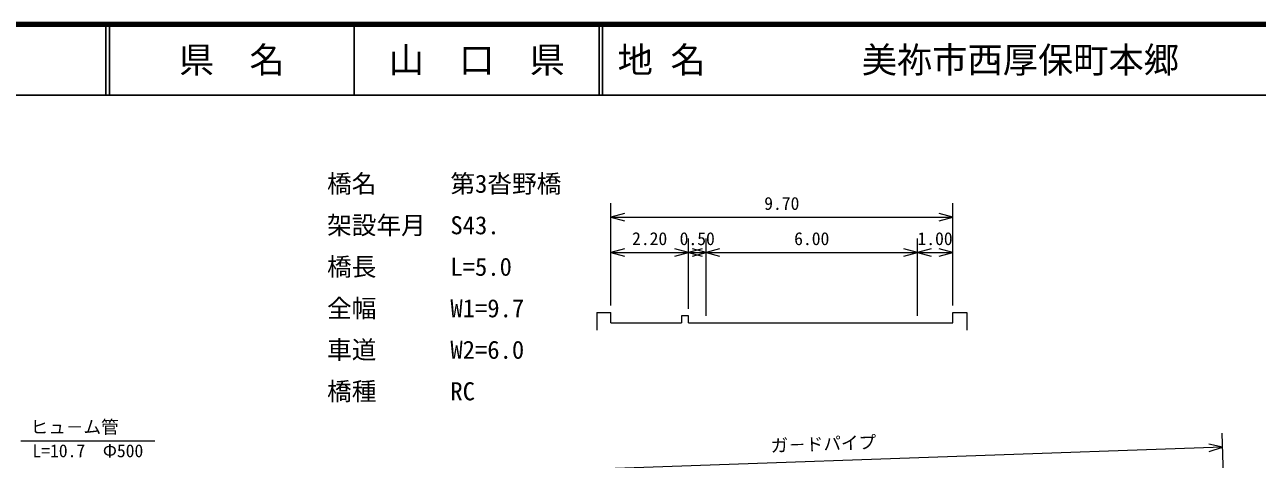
# Model space of a CAD drawing. Units: millimetres, scale not verified, with parts at other scales. Extents: x 40000 to 680000, y 20000 to 380000.
# Drawn here: x 286232 to 461149, y 318306 to 380000 of the extents above; entities that cross this region are included whole.
import ezdxf
from ezdxf.enums import TextEntityAlignment as Align

# ---------------------------------------------------------------- set-up
doc = ezdxf.new("R2010")
doc.units = ezdxf.units.MM
doc.header["$LTSCALE"] = 1000
for name, color, linetype, lineweight in [('M-STR-HTXT', 7, 'Continuous', 13), ('M-STR-STRC', 7, 'Continuous', 13), ('M-TTL', 2, 'Continuous', 140), ('M-TTL-LINE', 7, 'Continuous', 25)]:
    doc.layers.add(name, color=color, linetype=linetype, lineweight=lineweight)
doc.layers.add('M-TTL-TXT', color=7, linetype='Continuous')
doc.styles.add('ＭＳ ゴシック', font='')
doc.styles.get('ＭＳ ゴシック').set_extended_font_data('MS Gothic')

msp = doc.modelspace()

# ---------------------------------------------------------------- linework, layer by layer
at = {"layer": 'M-STR-HTXT'}
for p, q in [((369419, 340161), (369419, 354661)), ((417919, 340161), (417919, 354661)), ((371351, 353179), (369419, 352661)), ((369419, 352661), (417919, 352661)), ((369419, 352661), (371351, 352144)), ((417919, 352661), (415987, 353179)), ((415987, 352144), (417919, 352661)), ((371351, 348179), (369419, 347661)), ((380419, 347661), (378487, 348179)), ((380419, 339661), (380419, 349661)), ((382351, 348179), (380419, 347661)), ((382919, 347661), (380987, 348179)), ((382919, 338661), (382919, 349661)), ((384851, 348179), (382919, 347661)), ((412919, 347661), (410987, 348179)), ((412919, 338661), (412919, 349661)), ((414851, 348179), (412919, 347661)), ((417919, 347661), (415987, 348179)), ((369419, 347661), (380419, 347661)), ((369419, 347661), (371351, 347144)), ((378487, 347144), (380419, 347661)), ((380419, 347661), (382919, 347661)), ((380419, 347661), (382351, 347144)), ((380987, 347144), (382919, 347661)), ((382919, 347661), (412919, 347661)), ((382919, 347661), (384851, 347144)), ((410987, 347144), (412919, 347661)), ((412919, 347661), (417919, 347661)), ((412919, 347661), (414851, 347144)), ((415987, 347144), (417919, 347661)), ((367419, 339161), (369419, 339161)), ((367419, 339161), (367419, 336661)), ((369419, 337661), (369419, 339161)), ((369419, 337661), (379419, 337661)), ((380419, 338661), (379419, 338661)), ((379419, 338661), (379419, 337661)), ((380419, 337661), (380419, 338661)), ((380419, 337661), (382919, 337661)), ((382919, 337661), (412919, 337661)), ((412919, 337661), (417919, 337661)), ((417919, 337661), (417919, 339161)), ((417919, 339161), (419919, 339161)), ((419919, 339161), (419919, 336661)), ((285701, 320936), (304701, 320936))]:
    msp.add_line(p, q, dxfattribs=at)
at = {"layer": 'M-STR-STRC'}
for p, q in [((457233, 291034), (456152, 322015)), ((456222, 320016), (454273, 320466)), ((456222, 320016), (343090, 316069)), ((454309, 319432), (456222, 320016))]:
    msp.add_line(p, q, dxfattribs=at)
at = {"layer": 'M-TTL'}
msp.add_line((680000, 380000), (40000, 380000), dxfattribs=at)
at = {"layer": 'M-TTL-LINE'}
for p, q in [((297750, 380000), (297750, 370000)), ((298250, 380000), (298250, 370000)), ((333000, 380000), (333000, 370000)), ((367750, 380000), (367750, 370000)), ((368250, 380000), (368250, 370000)), ((40000, 370000), (680000, 370000))]:
    msp.add_line(p, q, dxfattribs=at)

# ---------------------------------------------------------------- texts
at = {"layer": 'M-STR-HTXT', "style": 'ＭＳ ゴシック'}
for s, height, p in [('橋名\u3000\u3000\u3000第3沓野橋', 2566, (329143, 355368)), ('架設年月\u3000S43.', 2566, (329143, 349477)), ('橋長\u3000\u3000\u3000L=5.0', 2566, (329143, 343586)), ('全幅\u3000\u3000\u3000W1=9.7', 2566, (329143, 337695)), ('車道\u3000\u3000\u3000W2=6.0', 2566, (329143, 331804)), ('橋種\u3000\u3000\u3000RC', 2566, (329143, 325913)), ('ヒュ－ム管', 1833, (287076, 321436))]:
    msp.add_text(s, height=height, dxfattribs=at).set_placement(p, align=Align.BOTTOM_LEFT)
for s, p in [('9.70', (393669, 353161)), ('2.20', (374919, 348161)), ('0.50', (381669, 348161)), ('6.00', (397919, 348161)), ('1.00', (415419, 348161))]:
    msp.add_text(s, height=1833, dxfattribs=at).set_placement(p, align=Align.BOTTOM_CENTER)
msp.add_text('L=10.7\u3000Φ500', height=1833, dxfattribs=at).set_placement((295201, 320436), align=Align.TOP_CENTER)
at = {"layer": 'M-STR-STRC', "style": 'ＭＳ ゴシック'}
msp.add_text('ガ－ドパイプ', height=1833, rotation=1.998, dxfattribs=at).set_placement((399621, 319042), align=Align.BOTTOM_CENTER)
at = {"layer": 'M-TTL-TXT', "style": 'ＭＳ ゴシック'}
for s, p in [('県\u3000名', (315625, 375000)), ('山\u3000口\u3000県', (350375, 375000))]:
    msp.add_text(s, height=3666, dxfattribs=at).set_placement(p, align=Align.MIDDLE_CENTER)
for s, p in [('地 名', (370380, 375000)), ('美祢市西厚保町本郷', (405024, 375000))]:
    msp.add_text(s, height=3666, dxfattribs=at).set_placement(p, align=Align.MIDDLE_LEFT)

doc.saveas('drawing.dxf')
